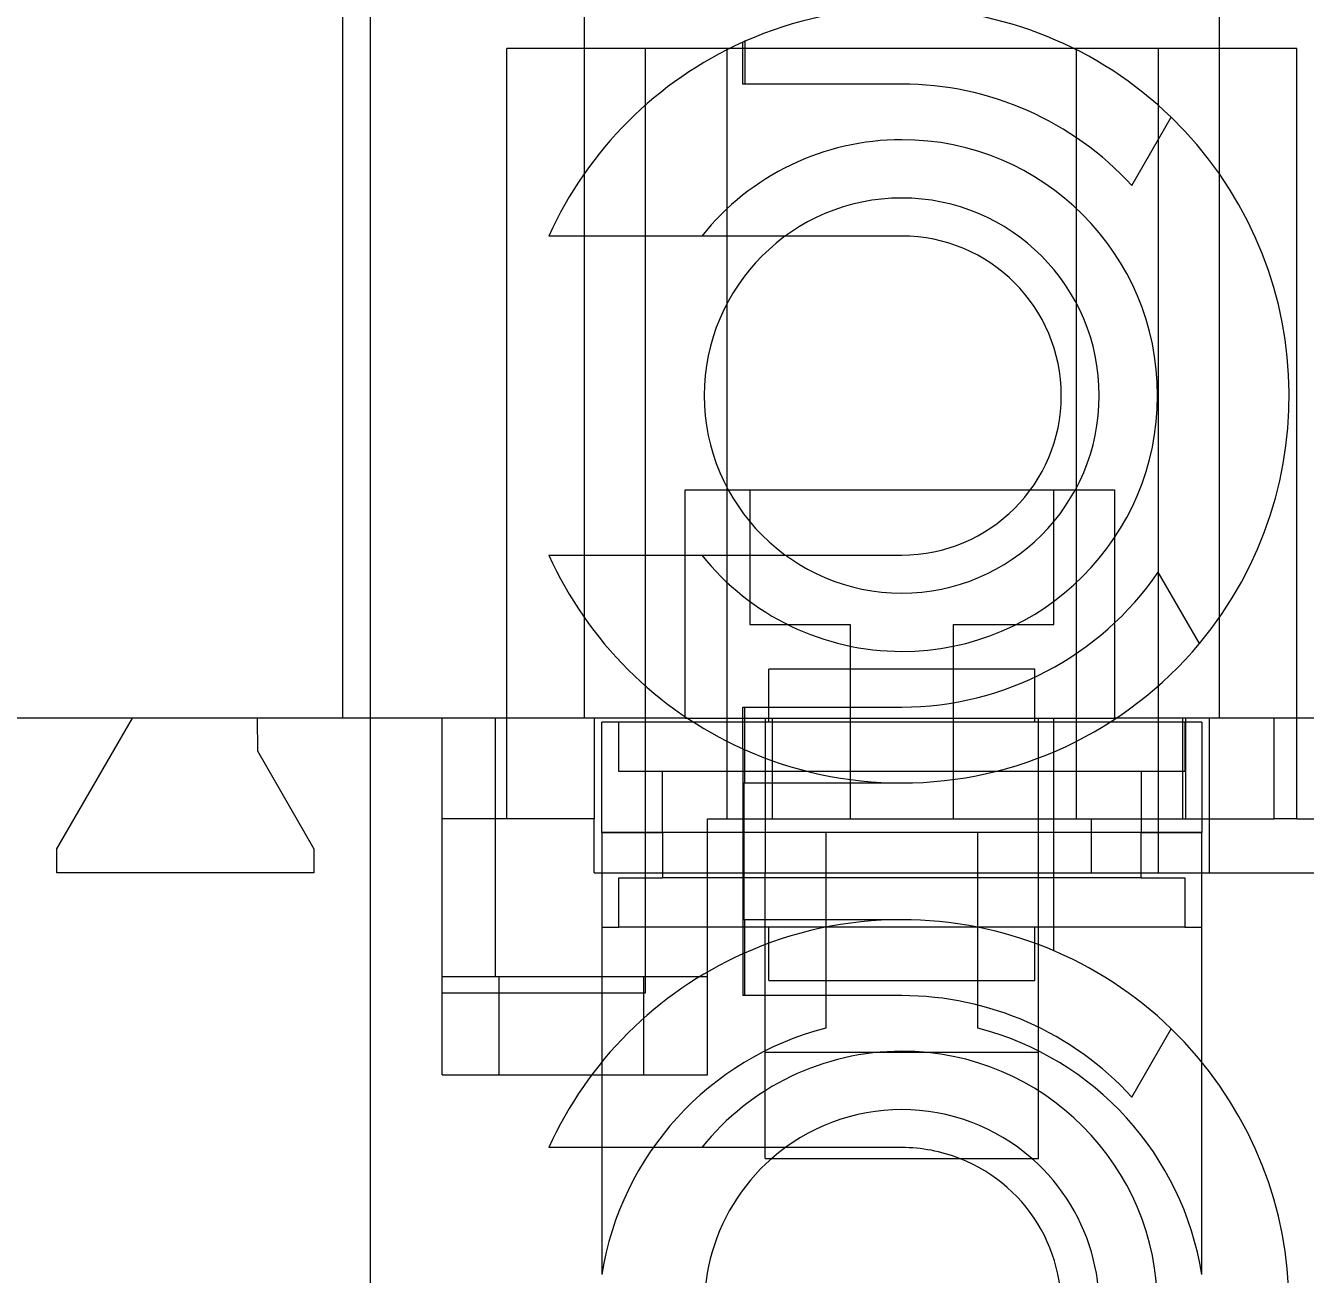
# Model space of a CAD drawing. Header units: millimetres. Extents: x 37984 to 70752, y 14140 to 37584.
# Drawn here: x 39166.29 to 39183.14, y 31067.57 to 31084.01 of the extents above; entities that cross this region are included whole.
import ezdxf

# ---------------------------------------------------------------- set-up
doc = ezdxf.new("R2010")
doc.units = ezdxf.units.MM
doc.set_wipeout_variables(frame=1)
doc.layers.add('! NO PLOT !', color=7, linetype='Continuous', true_color=0xff75dd, plot=False)
doc.layers.add('000-PI-Oprema', color=30, linetype='Continuous', lineweight=5)
doc.styles.get("Standard").update_dxf_attribs({"font": 'arial.ttf'})
doc.dimstyles.new('ISO-25', dxfattribs={"dimtxt": 4, "dimasz": 3, "dimexe": 1.25, "dimexo": 0.625, "dimtad": 1, "dimtxsty": 'Standard', "dimcen": 3, "dimadec": 0, "dimazin": 0, "dimtfac": 1, "dimtmove": 0, "dimatfit": 3, "dimfxl": 1, "dimarcsym": 0})

# ---------------------------------------------------------------- blocks, each defined once
blk = doc.blocks.new('*D1139')
at = {"layer": '! NO PLOT !', "color": 0, "lineweight": -2, "ltscale": 0.25, "transparency": 16777216}
for p, q in [((39181.336, 31117.002), (39134.387, 31117.002)), ((39135.637, 31114.002), (39135.637, 31084.999)), ((39163.286, 31081.999), (39134.387, 31081.999))]:
    blk.add_line(p, q, dxfattribs=at)
at = {"layer": '! NO PLOT !', "color": 0, "ltscale": 0.25, "transparency": 16777216}
for points in [[(39135.137, 31114.002), (39136.137, 31114.002), (39135.637, 31117.002)], [(39135.137, 31084.999), (39136.137, 31084.999), (39135.637, 31081.999)]]:
    blk.add_solid(points, dxfattribs=at)
at = {"layer": 'Defpoints', "color": 0, "ltscale": 0.25, "transparency": 16777216}
for p in [(39181.961, 31117.002), (39135.637, 31081.999), (39163.911, 31081.999)]:
    blk.add_point(p, dxfattribs=at)
at = {"layer": '! NO PLOT !', "color": 0, "ltscale": 0.25, "transparency": 16777216, "insert": (39132.968, 31099.501), "char_height": 4, "attachment_point": 5, "rotation": 90}
blk.add_mtext('35', dxfattribs=at)
blk = doc.blocks.new('TE-18-2 - 48290501')
blk.add_wipeout([(46994.751, 28609.66), (47001.664, 28609.66), (47001.664, 28635.027), (47015.664, 28635.027), (47015.664, 28609.66), (47022.577, 28609.66), (47022.577, 28595.455), (47015.664, 28595.455), (47015.664, 28592.163), (47001.664, 28592.163), (47001.664, 28595.455), (46994.751, 28595.455)]).dxf.layer = '000-PI-Oprema'
at = {"layer": '000-PI-Oprema'}
for p, q in [((47015.664, 28609.66), (47015.664, 28625.113)), ((47004.714, 28616.982), (47004.714, 28612.413)), ((47004.714, 28616.982), (47004.714, 28616.982)), ((47012.614, 28614.355), (47012.614, 28616.982)), ((47012.614, 28616.982), (47012.614, 28616.982)), ((47006.864, 28615.455), (47006.864, 28611.695)), ((47006.864, 28615.455), (47006.864, 28615.455)), ((47010.464, 28615.455), (47006.864, 28615.455)), ((47010.464, 28615.455), (47010.464, 28611.695)), ((47010.464, 28615.455), (47010.464, 28615.455)), ((47008.664, 28615.313), (47008.664, 28615.313)), ((47008.664, 28615.313), (47013.312, 28615.313)), ((47013.312, 28615.313), (47013.312, 28615.313)), ((47005.637, 28614.648), (47005.117, 28613.748)), ((47005.637, 28614.648), (47005.637, 28614.648)), ((47011.224, 28614.355), (47011.224, 28613.061)), ((47011.224, 28614.355), (47011.224, 28614.355)), ((47014.714, 28614.355), (47011.224, 28614.355)), ((47012.064, 28613.061), (47012.064, 28614.355)), ((47012.614, 28612.413), (47012.614, 28614.355)), ((47013.964, 28614.355), (47013.964, 28613.061)), ((47014.714, 28614.355), (47014.714, 28614.355)), ((47014.714, 28614.355), (47014.714, 28613.061)), ((47006.864, 28614.055), (47006.864, 28614.055)), ((47010.464, 28614.055), (47006.864, 28614.055)), ((47010.464, 28614.055), (47010.464, 28614.055)), ((47005.117, 28613.748), (47005.117, 28613.748)), ((47007.664, 28613.74), (47007.664, 28611.163)), ((47007.664, 28613.74), (47007.664, 28613.74)), ((47009.664, 28613.74), (47009.664, 28613.74)), ((47009.664, 28611.163), (47009.664, 28613.74)), ((47008.664, 28613.313), (47010.729, 28613.313)), ((47008.664, 28613.313), (47008.664, 28613.313)), ((47010.729, 28613.313), (47010.729, 28612.313)), ((47010.729, 28613.313), (47010.755, 28613.313)), ((47010.755, 28612.761), (47010.755, 28613.313)), ((47012.039, 28613.277), (47012.039, 28613.277)), ((47012.039, 28613.277), (47012.039, 28600.845)), ((47014.714, 28613.277), (47012.039, 28613.277)), ((47014.714, 28613.277), (47014.714, 28613.277)), ((47010.414, 28613.113), (47006.914, 28613.113)), ((47006.914, 28613.113), (47006.914, 28612.413)), ((47006.914, 28613.113), (47006.914, 28613.113)), ((47010.414, 28613.113), (47010.414, 28612.413)), ((47010.414, 28613.113), (47010.414, 28613.113)), ((47011.224, 28613.061), (47011.224, 28610.986)), ((47011.224, 28613.061), (47011.224, 28613.061)), ((47014.714, 28613.061), (47011.224, 28613.061)), ((47014.017, 28613.061), (47014.017, 28613.061)), ((47014.017, 28609.66), (47014.017, 28613.061)), ((47014.714, 28613.061), (47014.714, 28613.061)), ((47014.714, 28613.061), (47014.714, 28609.66)), ((47006.664, 28612.721), (47006.664, 28612.721)), ((47006.664, 28612.721), (47006.664, 28610.104)), ((47010.756, 28610.064), (47010.756, 28612.761)), ((47004.714, 28612.413), (47004.714, 28612.413)), ((47004.937, 28612.413), (47004.714, 28612.413)), ((47004.714, 28612.413), (47004.714, 28611.695)), ((47004.937, 28612.413), (47006.864, 28612.413)), ((47004.937, 28611.763), (47004.937, 28612.413)), ((47006.864, 28612.413), (47010.464, 28612.413)), ((47006.914, 28612.413), (47006.914, 28612.413)), ((47010.414, 28612.413), (47010.414, 28612.413)), ((47010.464, 28612.413), (47011.224, 28612.413)), ((47011.224, 28612.413), (47012.391, 28612.413)), ((47012.614, 28612.413), (47012.391, 28612.413)), ((47012.391, 28612.413), (47012.391, 28611.763)), ((47012.614, 28612.413), (47012.614, 28612.413)), ((47012.614, 28611.163), (47012.614, 28612.413)), ((47008.664, 28612.313), (47008.664, 28612.313)), ((47008.664, 28612.313), (47010.729, 28612.313)), ((47010.729, 28612.313), (47010.742, 28612.313)), ((47010.742, 28610.513), (47010.742, 28612.313)), ((47006.164, 28611.695), (47002.614, 28611.695)), ((47004.614, 28611.695), (47004.614, 28610.986)), ((47004.614, 28611.695), (47004.614, 28611.695)), ((47004.714, 28611.695), (47004.714, 28611.163)), ((47005.514, 28611.763), (47004.937, 28611.763)), ((47005.289, 28611.695), (47005.289, 28611.695)), ((47005.289, 28600.845), (47005.289, 28611.695)), ((47005.514, 28611.763), (47006.864, 28611.763)), ((47005.514, 28611.763), (47005.514, 28611.695)), ((47005.514, 28611.695), (47005.514, 28611.163)), ((47011.224, 28611.695), (47006.164, 28611.695)), ((47006.164, 28611.695), (47006.164, 28610.986)), ((47006.164, 28611.695), (47006.164, 28611.695)), ((47006.864, 28611.763), (47010.464, 28611.763)), ((47006.864, 28611.695), (47006.864, 28611.695)), ((47006.864, 28611.695), (47006.864, 28609.66)), ((47010.464, 28611.763), (47011.224, 28611.763)), ((47010.464, 28611.695), (47010.464, 28611.695)), ((47010.464, 28609.66), (47010.464, 28611.695)), ((47011.224, 28611.763), (47011.814, 28611.763)), ((47012.714, 28611.695), (47011.224, 28611.695)), ((47011.814, 28611.163), (47011.814, 28611.763)), ((47012.391, 28611.763), (47011.814, 28611.763)), ((47012.714, 28611.695), (47012.714, 28610.986)), ((47012.714, 28611.695), (47012.714, 28611.695)), ((47016.404, 28611.695), (47016.404, 28611.695)), ((47016.404, 28611.382), (47016.404, 28611.695)), ((47016.404, 28611.695), (47019.789, 28611.695)), ((47019.789, 28611.695), (47019.789, 28611.695)), ((47019.789, 28611.695), (47019.789, 28611.382)), ((47016.404, 28611.382), (47016.404, 28611.382)), ((47017.149, 28610.092), (47016.404, 28611.382)), ((47019.789, 28611.382), (47018.794, 28609.66)), ((47019.789, 28611.382), (47019.789, 28611.382)), ((47004.714, 28611.163), (47004.714, 28611.163)), ((47005.514, 28611.163), (47004.714, 28611.163)), ((47004.714, 28609.713), (47004.714, 28611.163)), ((47004.714, 28611.163), (47005.514, 28611.163)), ((47004.714, 28611.163), (47004.714, 28611.163)), ((47005.514, 28611.163), (47007.664, 28611.163)), ((47005.514, 28611.163), (47011.814, 28611.163)), ((47005.514, 28610.363), (47005.514, 28611.163)), ((47007.664, 28611.163), (47007.664, 28611.163)), ((47007.664, 28611.163), (47007.664, 28611.163)), ((47009.664, 28611.163), (47009.664, 28611.163)), ((47009.664, 28611.163), (47011.814, 28611.163)), ((47009.664, 28611.163), (47009.664, 28611.163)), ((47011.814, 28611.163), (47012.614, 28611.163)), ((47011.814, 28611.163), (47011.814, 28610.363)), ((47012.614, 28611.163), (47011.814, 28611.163)), ((47012.614, 28611.163), (47012.614, 28611.163)), ((47012.614, 28611.163), (47012.614, 28611.163)), ((47012.614, 28611.163), (47012.614, 28609.713)), ((47003.464, 28610.986), (47002.614, 28610.986)), ((47003.464, 28610.986), (47003.759, 28610.986)), ((47003.464, 28610.986), (47003.464, 28610.986)), ((47003.464, 28610.986), (47003.464, 28600.845)), ((47004.93, 28610.986), (47003.759, 28610.986)), ((47003.759, 28610.986), (47003.759, 28609.66)), ((47003.759, 28610.986), (47003.759, 28610.986)), ((47004.614, 28610.986), (47004.614, 28609.66)), ((47004.614, 28610.986), (47004.614, 28610.986)), ((47004.93, 28609.66), (47004.93, 28610.986)), ((47004.967, 28610.986), (47004.93, 28610.986)), ((47006.664, 28610.986), (47004.967, 28610.986)), ((47004.967, 28609.66), (47004.967, 28610.986)), ((47006.164, 28610.986), (47006.164, 28610.986)), ((47006.364, 28610.986), (47006.364, 28610.986)), ((47006.364, 28610.986), (47006.364, 28600.845)), ((47006.664, 28610.986), (47006.664, 28610.986)), ((47007.984, 28610.986), (47006.664, 28610.986)), ((47006.664, 28610.986), (47006.664, 28609.66)), ((47007.984, 28610.986), (47007.984, 28610.986)), ((47009.344, 28610.986), (47007.984, 28610.986)), ((47007.984, 28610.986), (47007.984, 28608.425)), ((47009.344, 28610.986), (47009.344, 28610.986)), ((47010.364, 28610.986), (47009.344, 28610.986)), ((47009.344, 28608.425), (47009.344, 28610.986)), ((47010.364, 28610.986), (47010.364, 28610.986)), ((47011.224, 28610.986), (47010.364, 28610.986)), ((47010.364, 28610.986), (47010.364, 28609.66)), ((47010.964, 28610.986), (47010.964, 28610.986)), ((47010.964, 28610.986), (47010.964, 28600.845)), ((47011.224, 28610.986), (47011.224, 28610.986)), ((47012.714, 28610.986), (47012.714, 28610.986)), ((47012.714, 28610.986), (47013.864, 28610.986)), ((47012.714, 28609.66), (47012.714, 28610.986)), ((47013.864, 28610.986), (47013.864, 28610.986)), ((47013.864, 28610.986), (47014.714, 28610.986)), ((47013.864, 28610.986), (47013.864, 28600.845)), ((47014.714, 28610.986), (47014.714, 28610.986)), ((47008.664, 28610.513), (47008.664, 28610.513)), ((47010.729, 28610.513), (47008.664, 28610.513)), ((47010.729, 28610.513), (47010.729, 28609.513)), ((47010.742, 28610.513), (47010.729, 28610.513)), ((47004.937, 28610.363), (47005.514, 28610.363)), ((47004.937, 28609.713), (47004.937, 28610.363)), ((47005.514, 28610.363), (47011.814, 28610.363)), ((47011.814, 28610.363), (47012.391, 28610.363)), ((47012.391, 28610.363), (47012.391, 28609.713)), ((47006.664, 28610.104), (47006.664, 28610.104)), ((47010.755, 28610.064), (47010.755, 28609.513)), ((47017.149, 28610.092), (47017.149, 28610.092)), ((47017.151, 28609.66), (47017.149, 28610.092)), ((47004.714, 28609.713), (47004.714, 28609.713)), ((47004.714, 28609.713), (47004.937, 28609.713)), ((47004.937, 28609.713), (47012.391, 28609.713)), ((47006.914, 28609.713), (47006.914, 28609.713)), ((47006.914, 28609.713), (47006.914, 28609.013)), ((47010.414, 28609.713), (47010.414, 28609.713)), ((47010.414, 28609.713), (47010.414, 28609.013)), ((47012.391, 28609.713), (47012.614, 28609.713)), ((47012.614, 28609.713), (47012.614, 28609.713)), ((46996.738, 28609.66), (47005.864, 28609.66)), ((47003.759, 28609.66), (47003.759, 28609.66)), ((47004.485, 28595.455), (47004.485, 28609.66)), ((47004.614, 28609.66), (47004.614, 28609.66)), ((47005.864, 28606.655), (47005.864, 28609.66)), ((47005.864, 28609.66), (47005.864, 28609.66)), ((47006.664, 28609.66), (47005.864, 28609.66)), ((47010.364, 28609.66), (47006.664, 28609.66)), ((47006.664, 28609.66), (47006.664, 28609.66)), ((47006.864, 28609.66), (47006.864, 28609.66)), ((47006.914, 28609.66), (47006.914, 28609.013)), ((47006.914, 28609.66), (47006.914, 28609.66)), ((47010.729, 28609.513), (47008.664, 28609.513)), ((47008.664, 28609.513), (47008.664, 28609.513)), ((47010.364, 28609.66), (47010.364, 28609.66)), ((47011.514, 28609.66), (47010.364, 28609.66)), ((47010.414, 28609.66), (47010.414, 28609.013)), ((47010.414, 28609.66), (47010.414, 28609.66)), ((47010.464, 28609.66), (47010.464, 28609.66)), ((47010.755, 28609.513), (47010.729, 28609.513)), ((47011.514, 28609.66), (47020.611, 28609.66)), ((47011.514, 28609.66), (47011.514, 28606.655)), ((47011.514, 28609.66), (47011.514, 28609.66)), ((47012.714, 28609.66), (47012.714, 28609.66)), ((47012.843, 28609.66), (47012.843, 28595.455)), ((47014.017, 28609.66), (47014.017, 28609.66)), ((47014.714, 28609.66), (47014.714, 28609.66)), ((47015.664, 28595.455), (47015.664, 28609.66)), ((47016.028, 28609.66), (47016.028, 28609.66)), ((47016.028, 28595.455), (47016.028, 28609.66)), ((47017.151, 28609.66), (47017.151, 28609.66)), ((47018.794, 28609.66), (47018.794, 28609.66)), ((47006.914, 28609.013), (47010.414, 28609.013)), ((47006.914, 28609.013), (47006.914, 28609.013)), ((47006.914, 28609.013), (47010.414, 28609.013)), ((47006.914, 28609.013), (47006.914, 28609.013)), ((47010.414, 28609.013), (47010.414, 28609.013)), ((47010.414, 28609.013), (47010.414, 28609.013)), ((47004.746, 28608.678), (47004.746, 28608.678)), ((47004.746, 28608.678), (47005.288, 28607.739)), ((47006.664, 28608.425), (47006.664, 28608.425)), ((47006.664, 28608.425), (47006.664, 28606.655)), ((47007.984, 28608.425), (47006.664, 28608.425)), ((47007.984, 28608.425), (47007.984, 28608.425)), ((47009.344, 28608.425), (47009.344, 28608.425)), ((47010.664, 28608.425), (47009.344, 28608.425)), ((47010.664, 28608.425), (47010.664, 28608.425)), ((47010.664, 28606.655), (47010.664, 28608.425)), ((47005.288, 28607.739), (47005.288, 28607.739)), ((47008.664, 28607.513), (47008.664, 28607.513)), ((47013.312, 28607.513), (47008.664, 28607.513)), ((47013.312, 28607.513), (47013.312, 28607.513)), ((47011.514, 28606.655), (47005.864, 28606.655)), ((47005.864, 28606.655), (47005.864, 28606.655)), ((47006.664, 28606.655), (47006.664, 28606.655)), ((47010.664, 28606.655), (47010.664, 28606.655)), ((47011.514, 28606.655), (47011.514, 28606.655)), ((47008.664, 28603.313), (47008.664, 28603.313)), ((47008.664, 28603.313), (47013.312, 28603.313)), ((47013.312, 28603.313), (47013.312, 28603.313)), ((47005.637, 28602.648), (47005.117, 28601.748)), ((47005.637, 28602.648), (47005.637, 28602.648)), ((47005.117, 28601.748), (47005.117, 28601.748)), ((47008.664, 28601.313), (47010.729, 28601.313)), ((47008.664, 28601.313), (47008.664, 28601.313)), ((47010.729, 28600.75), (47010.729, 28601.313)), ((47010.729, 28601.313), (47010.755, 28601.313)), ((47010.755, 28601.313), (47010.755, 28600.761)), ((47003.464, 28600.845), (47005.289, 28600.845)), ((47003.464, 28600.845), (47003.464, 28600.845)), ((47005.289, 28600.845), (47005.289, 28600.845)), ((47005.289, 28600.845), (47006.364, 28600.845)), ((47006.364, 28600.845), (47006.364, 28600.845)), ((47006.364, 28600.845), (47010.964, 28600.845)), ((47010.964, 28600.845), (47012.039, 28600.845)), ((47010.964, 28600.845), (47010.964, 28600.845)), ((47012.039, 28600.845), (47013.864, 28600.845)), ((47012.039, 28600.845), (47012.039, 28600.845)), ((47013.864, 28600.845), (47013.864, 28600.845))]:
    blk.add_line(p, q, dxfattribs=at)
for centre, radius, start, end in [((47008.664, 28617.413), 5.1, 140.1934, 225.9337), ((47008.664, 28617.413), 3.368, 90, 270), ((47008.664, 28617.413), 2.6, 90, 228.835), ((47008.664, 28617.413), 2.6, 311.165, 90), ((47008.664, 28617.413), 2.1, 90, 248.7581), ((47008.664, 28617.613), 4, 189.0687, 255.5225), ((47008.664, 28617.613), 4, 284.4775, 350.9313), ((47008.664, 28617.413), 2.6, 228.835, 270), ((47008.664, 28617.413), 2.1, 248.7581, 270), ((47008.664, 28617.413), 2.6, 270, 311.165), ((47008.664, 28617.413), 3.368, 270, 321.426), ((47008.664, 28617.413), 5.1, 294.2079, 335.6842), ((47008.664, 28617.413), 4.1, 222.4028, 270), ((47008.664, 28617.413), 5.1, 225.9337, 270), ((47008.664, 28617.413), 5.1, 270, 294.2079), ((47008.664, 28605.413), 5.1, 90, 140.1934), ((47008.664, 28605.413), 5.1, 65.7862, 90), ((47008.664, 28605.413), 5.1, 24.3158, 65.7921), ((47008.664, 28605.413), 4.1, 90, 145.4284), ((47008.664, 28605.413), 5.1, 140.1934, 225.9337), ((47008.664, 28605.413), 3.368, 90, 270), ((47008.664, 28605.413), 3.368, 38.574, 90), ((47008.664, 28605.413), 2.6, 90, 270), ((47008.664, 28605.413), 2.6, 270, 90), ((47008.664, 28605.413), 2.1, 90, 270), ((47008.664, 28605.413), 3.368, 270, 321.426), ((47008.664, 28605.413), 5.1, 294.2079, 335.6842), ((47008.664, 28605.413), 4.1, 222.4028, 270), ((47008.664, 28605.413), 5.1, 225.9337, 270), ((47008.664, 28605.413), 5.1, 270, 293.8859)]:
    blk.add_arc(centre, radius, start, end, dxfattribs=at)
blk.add_ellipse((47008.664, 28605.413), major_axis=(-5.1, 0), ratio=1, start_param=1.987684, end_param=1.993305, dxfattribs=at)

msp = doc.modelspace()

# ---------------------------------------------------------------- dimensions: what is measured, and where the dimension line sits
at = {"layer": '! NO PLOT !', "ltscale": 0.25}
dim = msp.add_linear_dim(base=(39135.637, 31081.999), p1=(39181.961, 31117.002), p2=(39163.911, 31081.999), angle=90, dimstyle='ISO-25', dxfattribs=at)
dim.commit()
dim.dimension.update_dxf_attribs({"geometry": '*D1139', "text_midpoint": (39132.968, 31099.501)})

# ---------------------------------------------------------------- next in the draw order: block references
at = {"layer": '000-PI-Oprema', "rotation": 180}
msp.add_blockref('TE-18-2 - 48290501', (86186.488, 59684.557), dxfattribs=at)

doc.saveas('drawing.dxf')
